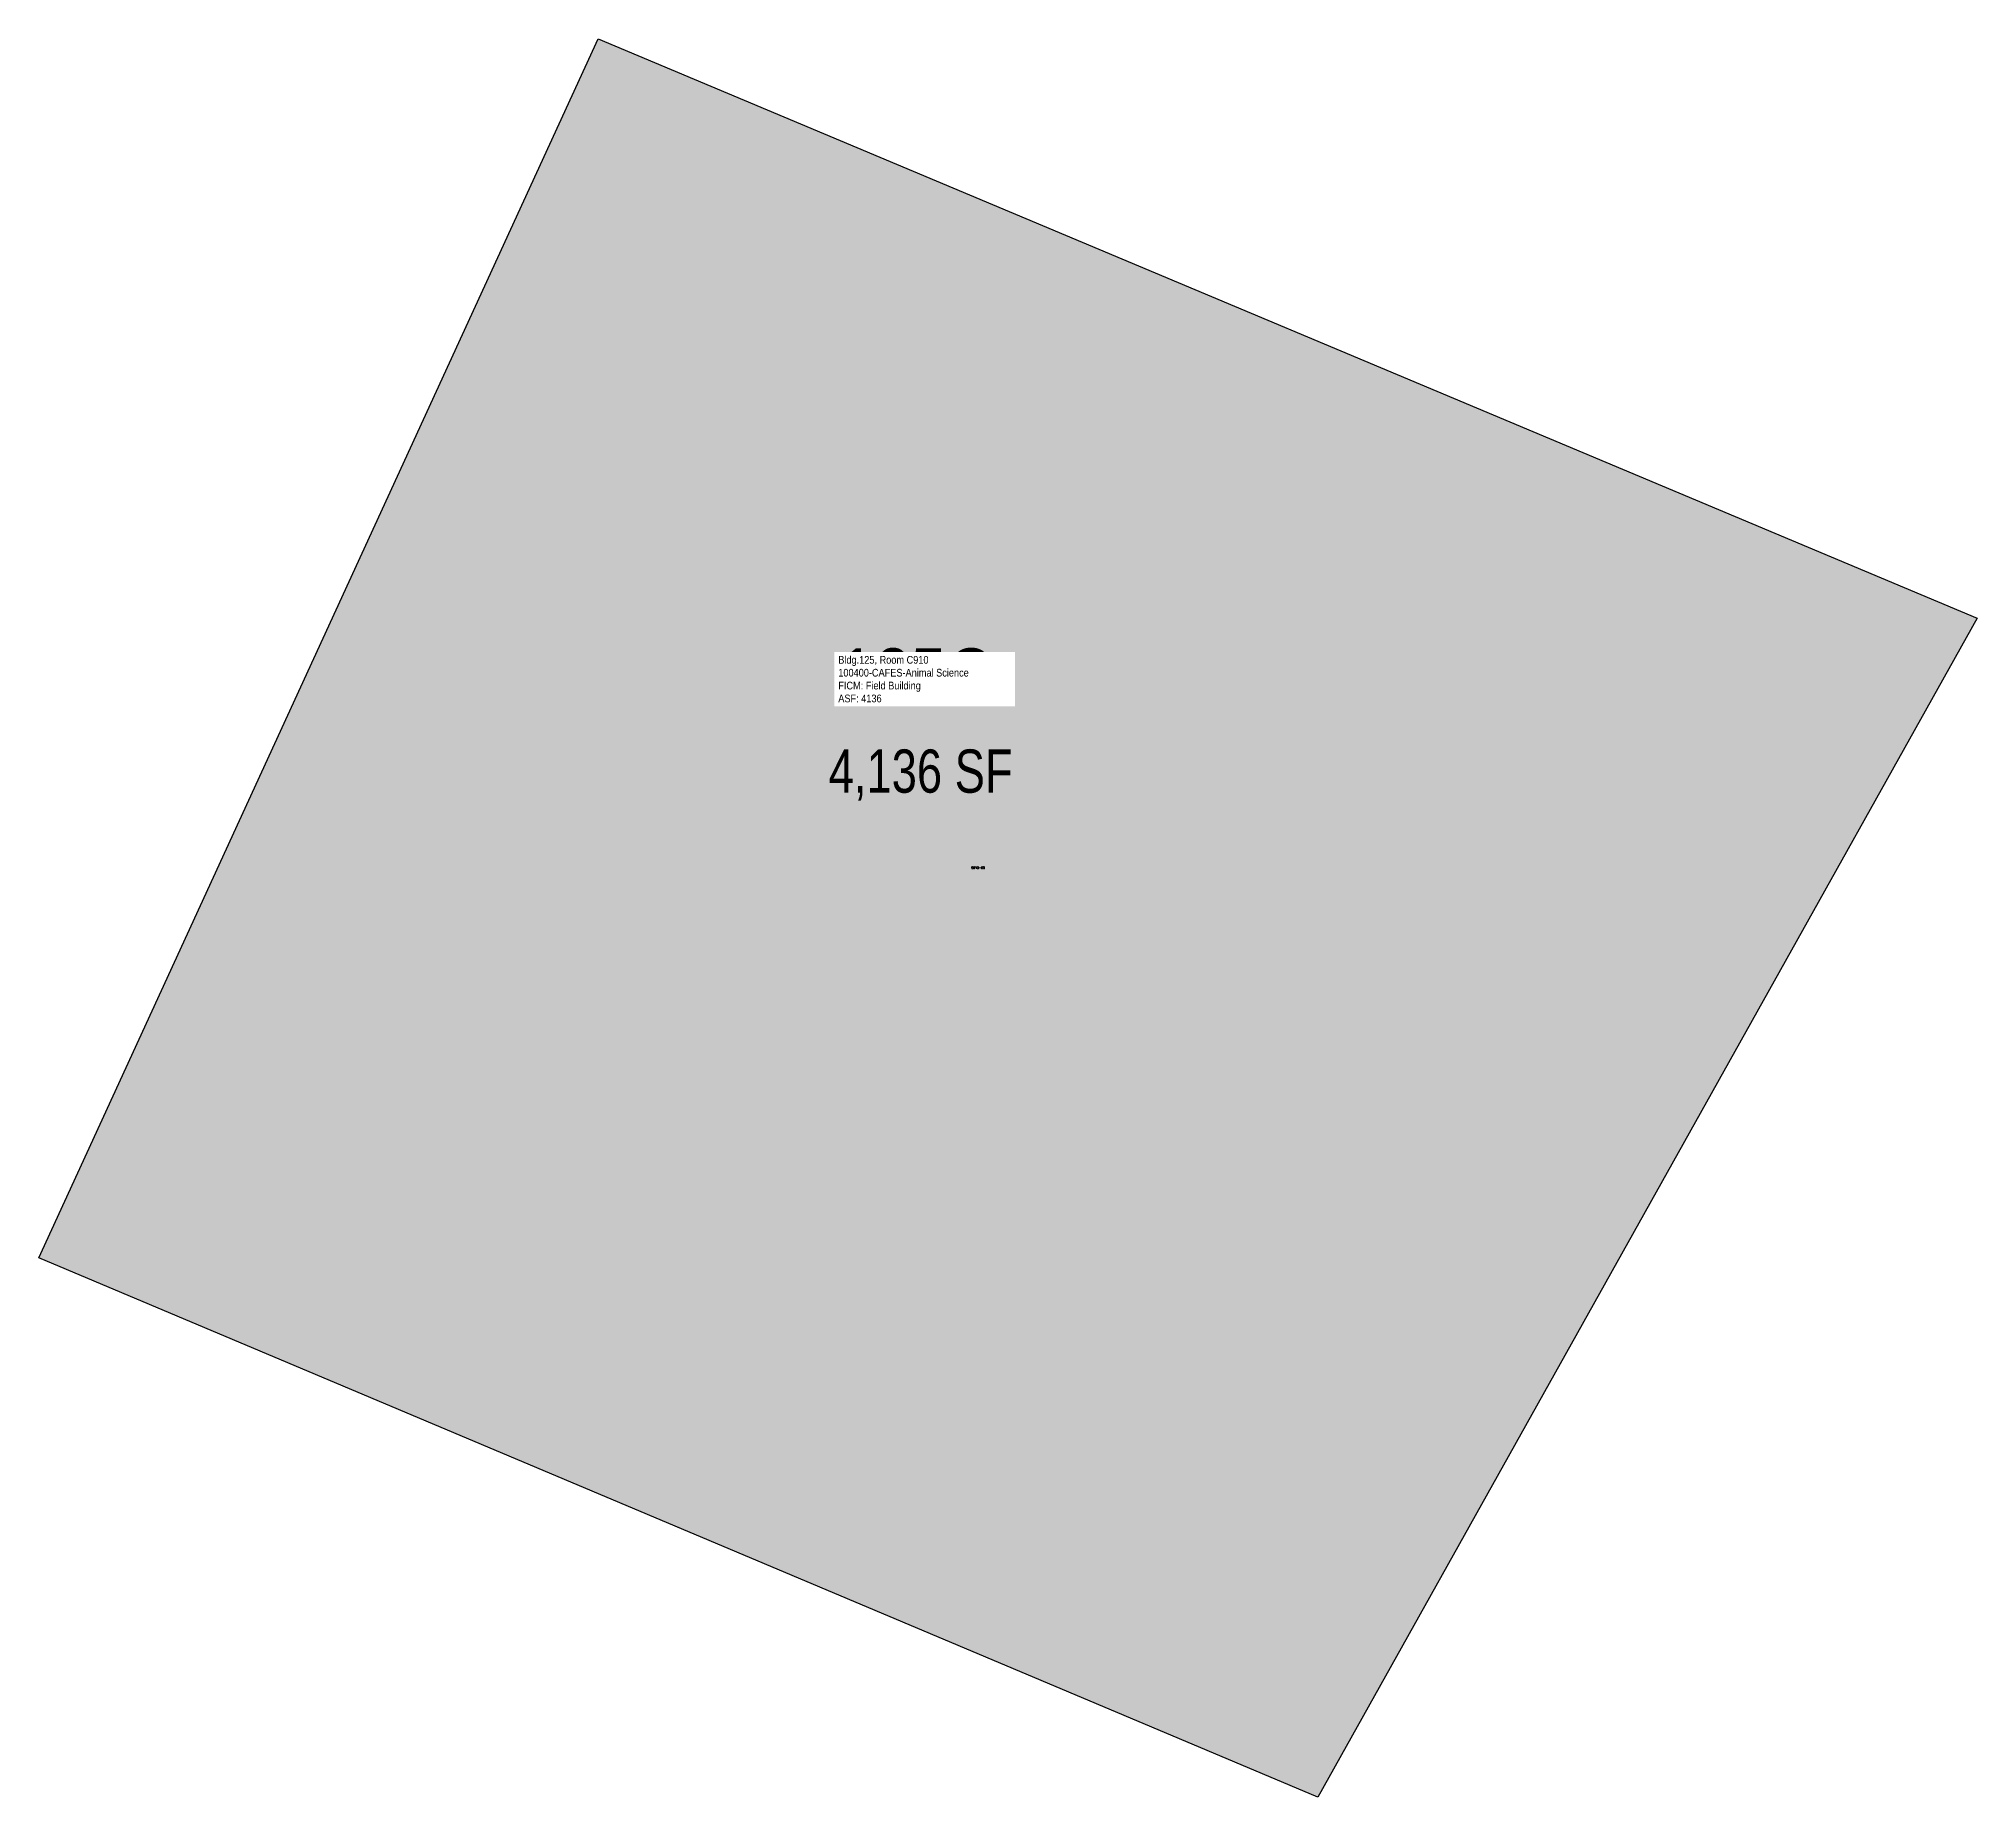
# Model space of a CAD drawing. Header units: inches. Extents: x 0 to 1076, y -299 to 676.
import ezdxf
from ezdxf.enums import TextEntityAlignment as Align

# ---------------------------------------------------------------- set-up
doc = ezdxf.new("R2010")
doc.units = ezdxf.units.IN
doc.header["$MEASUREMENT"] = 0
for name, color, linetype in [('A-IDEN-RNUM', 7, 'Continuous'), ('A-IDEN-SNUM', 4, 'Continuous'), ('A-IDEN-VNUM', 4, 'Continuous'), ('A-WALL', 5, 'Continuous'), ('AREA-TEXT', 3, 'Continuous'), ('Rooms-Category-Color', 7, 'Continuous'), ('Rooms-College-Color', 7, 'Continuous'), ('Rooms-Department-Color', 7, 'Continuous'), ('Rooms-Division-Color', 7, 'Continuous'), ('Rooms-Information', 7, 'Continuous')]:
    doc.layers.add(name, color=color, linetype=linetype)
doc.styles.add('CP_AREA', font='arial.ttf', dxfattribs={"height": 15})
doc.styles.add('CP_ROOMVNUMBER', font='arial.ttf', dxfattribs={"width": 0.85, "height": 0.075})
doc.styles.add('ROOMSNUMBER', font='TXT.SHX', dxfattribs={"height": 1})

msp = doc.modelspace()

# ---------------------------------------------------------------- hatches: boundary and pattern name
at = {"layer": 'Rooms-Category-Color', "true_color": 0xfbafa2}
msp.add_hatch(color=21, dxfattribs=at).paths.add_polyline_path([(1075.8, 354.8), (709.8, -299.4), (0, 0), (310.5, 676.3)])
at = {"layer": 'Rooms-College-Color', "true_color": 0xe3c5e1}
msp.add_hatch(color=254, dxfattribs=at).paths.add_polyline_path([(1075.8, 354.8), (709.8, -299.4), (0, 0), (310.5, 676.3)])
at = {"layer": 'Rooms-Department-Color', "true_color": 0xe3c5e1}
msp.add_hatch(color=254, dxfattribs=at).paths.add_polyline_path([(1075.8, 354.8), (709.8, -299.4), (0, 0), (310.5, 676.3)])
at = {"layer": 'Rooms-Division-Color', "true_color": 0xe3c5e1}
msp.add_hatch(color=254, dxfattribs=at).paths.add_polyline_path([(1075.8, 354.8), (709.8, -299.4), (0, 0), (310.5, 676.3)])

# ---------------------------------------------------------------- linework, layer by layer
at = {"layer": 'A-WALL'}
msp.add_lwpolyline([(1075.8, 354.8), (709.8, -299.4), (0, 0), (310.5, 676.3)], close=True, dxfattribs=at)

# ---------------------------------------------------------------- texts
at = {"layer": 'A-IDEN-RNUM', "style": 'ROOMSNUMBER'}
msp.add_text('0910-00', height=1.2, dxfattribs=at).set_placement((521.3, 216.4), align=Align.MIDDLE)
at = {"layer": 'A-IDEN-SNUM', "style": 'ROOMSNUMBER'}
msp.add_text('1250C91000', height=1.2, dxfattribs=at).set_placement((475.1, 323.1), align=Align.MIDDLE)
at = {"layer": 'A-IDEN-VNUM', "style": 'CP_ROOMVNUMBER', "width": 0.85}
msp.add_text('125C', height=30, rotation=360, dxfattribs=at).set_placement((486.8, 323.1), align=Align.MIDDLE)
at = {"layer": 'AREA-TEXT', "style": 'CP_AREA', "width": 0.75}
msp.add_text('4,136 SF', height=24, dxfattribs=at).set_placement((489.4, 270), align=Align.MIDDLE_CENTER)

# ---------------------------------------------------------------- next in the draw order: texts
at = {"layer": 'Rooms-Information', "insert": (443.7, 308.1), "char_height": 4.286, "width": 96, "attachment_point": 7, "rotation": 360, "style": 'CP_ROOMVNUMBER', "bg_fill": 3, "box_fill_scale": 1.5, "bg_fill_color": 256, "bg_fill_true_color": 13158600, "bg_fill_transparency": 0}
msp.add_mtext('Bldg.125, Room C910^M^J100400-CAFES-Animal Science^M^JFICM: Field Building^M^JASF: 4136', dxfattribs=at)

doc.saveas('drawing.dxf')
